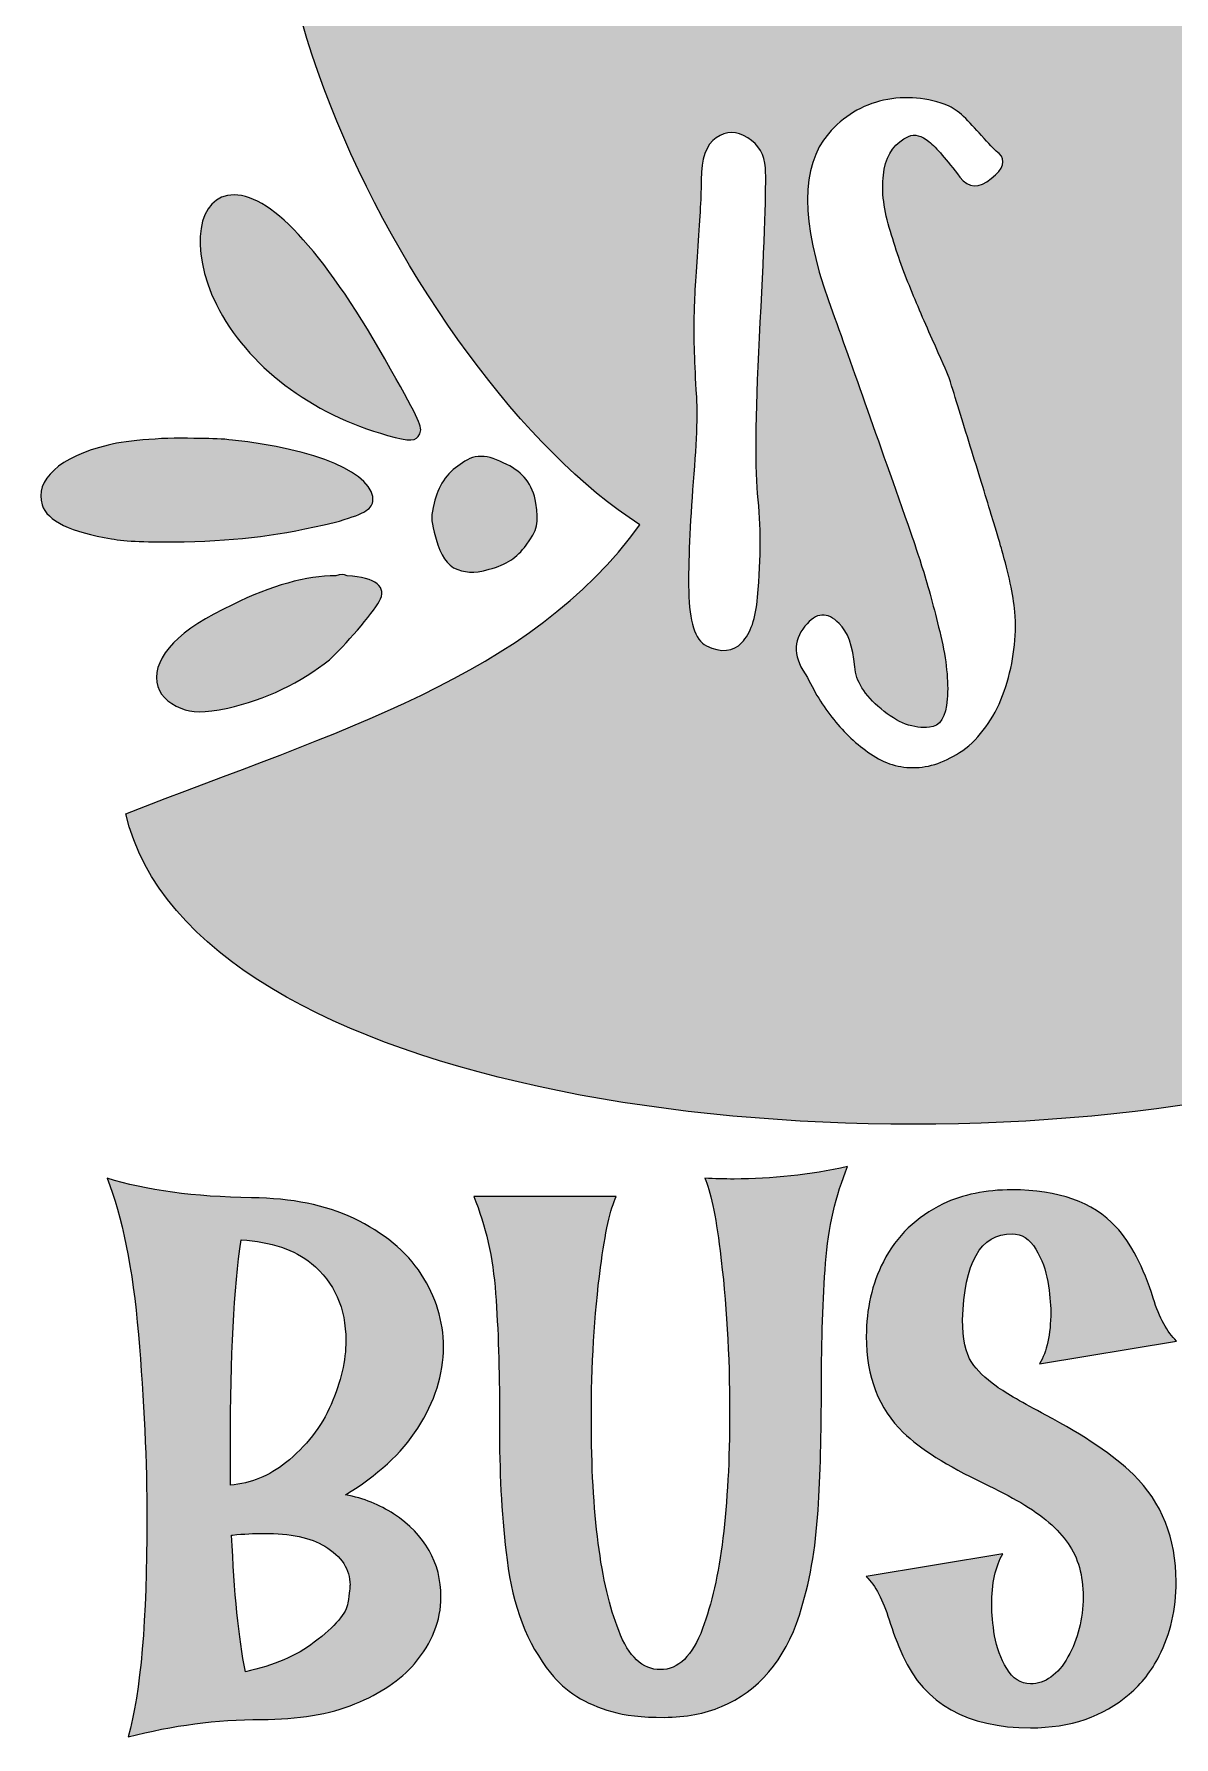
# Model space of a CAD drawing. Header units: inches. Extents: x 139 to 939, y -941 to -135.
# Drawn here: x 139.3 to 464.1, y -938.8 to -453.7 of the extents above; entities that cross this region are included whole.
import ezdxf

# ---------------------------------------------------------------- set-up
doc = ezdxf.new("R2010")
doc.units = ezdxf.units.IN
doc.header["$MEASUREMENT"] = 0
doc.layers.add('Layer 1', color=7, linetype='Continuous')

# ---------------------------------------------------------------- blocks, each defined once
blk = doc.blocks.new('block 5')
at = {"layer": 'Layer 1', "true_color": 0x030405}
h = blk.add_hatch(color=178, dxfattribs=at)
h.dxf.hatch_style = 2
edge = h.paths.add_edge_path()
edge.add_spline(control_points=[(166.09, -938.84), (169.64, -926.14), (171.42, -905.47), (171.42, -876.82), (171.42, -860.57), (170.6, -843.01), (168.99, -824.15), (167.37, -805.3), (164.39, -790.46), (160.05, -779.65), (171.18, -783.12), (184.91, -784.98), (201.24, -785.21), (212.68, -785.37), (222.35, -787.31), (230.24, -791.01), (238.92, -795.2), (245.37, -800.52), (249.59, -806.99), (253.81, -813.46), (255.92, -820.37), (255.92, -827.71), (255.92, -835.6), (253.48, -843.33), (248.59, -850.9), (243.93, -858.09), (237.06, -864.4), (227.99, -869.84), (233.2, -870.87), (237.77, -872.68), (241.72, -875.29), (250.72, -881.28), (255.21, -889.18), (255.21, -898.96), (255.21, -905.74), (252.69, -912.1), (247.64, -918.01), (243.61, -922.67), (237.97, -926.48), (230.71, -929.44), (223.45, -932.39), (214.54, -933.87), (203.96, -933.87), (191.34, -933.87), (178.71, -935.53), (166.09, -938.84)], knot_values=[0, 0, 0, 0, 1, 1, 1, 2, 2, 2, 3, 3, 3, 4, 4, 4, 5, 5, 5, 6, 6, 6, 7, 7, 7, 8, 8, 8, 9, 9, 9, 10, 10, 10, 11, 11, 11, 12, 12, 12, 13, 13, 13, 14, 14, 14, 15, 15, 15, 15], degree=3, periodic=1)
edge = h.paths.add_edge_path()
edge.add_spline(control_points=[(195.21, -867.12), (201.04, -866.57), (206.29, -864.44), (210.95, -860.73), (216.79, -856.07), (221.11, -850.53), (223.91, -844.1), (226.71, -837.67), (228.11, -831.61), (228.11, -825.93), (228.11, -816.62), (224.83, -809.28), (218.29, -803.92), (213.55, -800.05), (206.88, -797.8), (198.28, -797.17), (196.23, -810.9), (195.21, -830.35), (195.21, -855.52), (195.21, -855.52), (195.21, -867.12), (195.21, -867.12)], knot_values=[0, 0, 0, 0, 1, 1, 1, 2, 2, 2, 3, 3, 3, 4, 4, 4, 5, 5, 5, 6, 6, 6, 7, 7, 7, 7], degree=3, periodic=1)
edge = h.paths.add_edge_path()
edge.add_spline(control_points=[(199.47, -920.26), (207.59, -918.53), (214.14, -915.73), (219.11, -911.86), (225.11, -907.28), (228.31, -903.55), (228.7, -900.67), (229.09, -897.79), (229.29, -896.08), (229.29, -895.53), (229.29, -891.11), (226.89, -887.44), (222.07, -884.52), (218.13, -882.07), (212.33, -880.85), (204.67, -880.85), (201.99, -880.85), (199.03, -881.01), (195.8, -881.32), (195.8, -881.32), (195.56, -881.32), (195.56, -881.32), (196.27, -897.73), (197.57, -910.72), (199.47, -920.26)], knot_values=[0, 0, 0, 0, 1, 1, 1, 2, 2, 2, 3, 3, 3, 4, 4, 4, 5, 5, 5, 6, 6, 6, 7, 7, 7, 8, 8, 8, 8], degree=3, periodic=1)
h = blk.add_hatch(color=178, dxfattribs=at)
h.dxf.hatch_style = 2
edge = h.paths.add_edge_path()
edge.add_spline(control_points=[(318.77, -933.28), (312.54, -933.28), (307.57, -932.73), (303.86, -931.62), (296.36, -929.5), (290.56, -925.83), (286.46, -920.62), (279.75, -912.26), (275.61, -901.52), (274.03, -888.42), (272.61, -877.06), (271.9, -865.15), (271.9, -852.68), (271.9, -852.68), (271.9, -847), (271.9, -847), (271.9, -834.22), (271.53, -822.72), (270.78, -812.5), (270.03, -802.28), (267.96, -793.07), (264.56, -784.86), (264.56, -784.86), (305.16, -784.86), (305.16, -784.86), (303.5, -788.33), (302, -795.08), (300.66, -805.1), (298.93, -818.67), (298.06, -833.07), (298.06, -848.3), (298.06, -875.29), (300.66, -895.37), (305.87, -908.54), (308.71, -915.96), (312.66, -919.67), (317.71, -919.67), (322.84, -919.67), (326.86, -915.76), (329.78, -907.95), (334.91, -894.15), (337.47, -873.59), (337.47, -846.29), (337.47, -830.03), (336.57, -814.73), (334.75, -800.36), (333.49, -790.03), (332.03, -783.12), (330.37, -779.65), (333.13, -779.81), (335.93, -779.89), (338.78, -779.89), (349.51, -779.89), (360.28, -778.7), (371.09, -776.34), (367.69, -784.46), (365.6, -793.64), (364.81, -803.86), (364.03, -814.07), (363.63, -825.73), (363.63, -838.83), (363.63, -852.56), (363.31, -864.36), (362.68, -874.22), (361.97, -885.27), (360.2, -895.25), (357.36, -904.17), (353.17, -917.03), (345.76, -925.71), (335.11, -930.21), (330.45, -932.18), (325.01, -933.2), (318.77, -933.28)], knot_values=[0, 0, 0, 0, 1, 1, 1, 2, 2, 2, 3, 3, 3, 4, 4, 4, 5, 5, 5, 6, 6, 6, 7, 7, 7, 8, 8, 8, 9, 9, 9, 10, 10, 10, 11, 11, 11, 12, 12, 12, 13, 13, 13, 14, 14, 14, 15, 15, 15, 16, 16, 16, 17, 17, 17, 18, 18, 18, 19, 19, 19, 20, 20, 20, 21, 21, 21, 22, 22, 22, 23, 23, 23, 24, 24, 24, 24], degree=3, periodic=1)
h = blk.add_hatch(color=178, dxfattribs=at)
h.dxf.hatch_style = 2
edge = h.paths.add_edge_path()
edge.add_spline(control_points=[(423.17, -936.24), (405.18, -936.24), (393.06, -929.42), (386.83, -915.76), (385.25, -912.21), (383.95, -908.78), (382.92, -905.47), (381.19, -899.79), (379.02, -895.68), (376.41, -893.16), (376.41, -893.16), (415.35, -886.65), (415.35, -886.65), (413.22, -890.2), (412.16, -895.09), (412.16, -901.32), (412.16, -903.77), (412.44, -906.67), (412.99, -910.02), (413.54, -913.38), (414.68, -916.49), (416.42, -919.37), (418.16, -922.26), (420.4, -923.7), (423.17, -923.7), (427.43, -923.7), (431, -921.15), (433.88, -916.06), (436.76, -910.97), (438.2, -905.27), (438.2, -898.96), (438.2, -892.88), (436.78, -887.79), (433.94, -883.69), (431.1, -879.59), (426.6, -875.72), (420.44, -872.09), (417.44, -870.36), (413.89, -868.5), (409.79, -866.53), (399.38, -861.56), (391.76, -856.74), (386.95, -852.09), (379.92, -845.3), (376.41, -836.19), (376.41, -824.75), (376.41, -816.86), (378.03, -809.75), (381.27, -803.44), (385.05, -796.1), (390.74, -790.62), (398.31, -786.99), (403.91, -784.31), (410.46, -782.96), (417.96, -782.96), (431.14, -782.96), (441, -786.48), (447.55, -793.5), (451.81, -798.16), (455.36, -804.94), (458.2, -813.86), (459.94, -819.46), (462.15, -823.52), (464.83, -826.05), (464.83, -826.05), (425.77, -832.56), (425.77, -832.56), (427.9, -829.09), (428.97, -824.15), (428.97, -817.76), (428.97, -815.32), (428.69, -812.44), (428.14, -809.12), (427.59, -805.81), (426.44, -802.71), (424.71, -799.83), (422.97, -796.95), (420.72, -795.51), (417.96, -795.51), (408.96, -795.51), (404.27, -803.68), (403.87, -820.01), (403.87, -825.38), (404.74, -829.44), (406.48, -832.2), (407.9, -834.33), (410.22, -836.58), (413.46, -838.95), (416.38, -841), (421.08, -843.72), (427.55, -847.12), (438.67, -853.03), (447, -858.68), (452.52, -864.04), (460.65, -872.09), (464.71, -882.27), (464.71, -894.58), (464.71, -902.47), (463.09, -909.53), (459.86, -915.76), (457.73, -920.03), (454.89, -923.66), (451.34, -926.65), (444, -933.04), (434.61, -936.24), (423.17, -936.24)], knot_values=[0, 0, 0, 0, 1, 1, 1, 2, 2, 2, 3, 3, 3, 4, 4, 4, 5, 5, 5, 6, 6, 6, 7, 7, 7, 8, 8, 8, 9, 9, 9, 10, 10, 10, 11, 11, 11, 12, 12, 12, 13, 13, 13, 14, 14, 14, 15, 15, 15, 16, 16, 16, 17, 17, 17, 18, 18, 18, 19, 19, 19, 20, 20, 20, 21, 21, 21, 22, 22, 22, 23, 23, 23, 24, 24, 24, 25, 25, 25, 26, 26, 26, 27, 27, 27, 28, 28, 28, 29, 29, 29, 30, 30, 30, 31, 31, 31, 32, 32, 32, 33, 33, 33, 34, 34, 34, 35, 35, 35, 35], degree=3, periodic=1)
at = {"layer": 'Layer 1', "lineweight": 0}
for points, knots in [([(166.09, -938.84), (169.64, -926.14), (171.42, -905.47), (171.42, -876.82), (171.42, -860.57), (170.6, -843.01), (168.99, -824.15), (167.37, -805.3), (164.39, -790.46), (160.05, -779.65), (171.18, -783.12), (184.91, -784.98), (201.24, -785.21), (212.68, -785.37), (222.35, -787.31), (230.24, -791.01), (238.92, -795.2), (245.37, -800.52), (249.59, -806.99), (253.81, -813.46), (255.92, -820.37), (255.92, -827.71), (255.92, -835.6), (253.48, -843.33), (248.59, -850.9), (243.93, -858.09), (237.06, -864.4), (227.99, -869.84), (233.2, -870.87), (237.77, -872.68), (241.72, -875.29), (250.72, -881.28), (255.21, -889.18), (255.21, -898.96), (255.21, -905.74), (252.69, -912.1), (247.64, -918.01), (243.61, -922.67), (237.97, -926.48), (230.71, -929.44), (223.45, -932.39), (214.54, -933.87), (203.96, -933.87), (191.34, -933.87), (178.71, -935.53), (166.09, -938.84)], [0, 0, 0, 0, 1, 1, 1, 2, 2, 2, 3, 3, 3, 4, 4, 4, 5, 5, 5, 6, 6, 6, 7, 7, 7, 8, 8, 8, 9, 9, 9, 10, 10, 10, 11, 11, 11, 12, 12, 12, 13, 13, 13, 14, 14, 14, 15, 15, 15, 15]), ([(318.77, -933.28), (312.54, -933.28), (307.57, -932.73), (303.86, -931.62), (296.36, -929.5), (290.56, -925.83), (286.46, -920.62), (279.75, -912.26), (275.61, -901.52), (274.03, -888.42), (272.61, -877.06), (271.9, -865.15), (271.9, -852.68), (271.9, -852.68), (271.9, -847), (271.9, -847), (271.9, -834.22), (271.53, -822.72), (270.78, -812.5), (270.03, -802.28), (267.96, -793.07), (264.56, -784.86), (264.56, -784.86), (305.16, -784.86), (305.16, -784.86), (303.5, -788.33), (302, -795.08), (300.66, -805.1), (298.93, -818.67), (298.06, -833.07), (298.06, -848.3), (298.06, -875.29), (300.66, -895.37), (305.87, -908.54), (308.71, -915.96), (312.66, -919.67), (317.71, -919.67), (322.84, -919.67), (326.86, -915.76), (329.78, -907.95), (334.91, -894.15), (337.47, -873.59), (337.47, -846.29), (337.47, -830.03), (336.57, -814.73), (334.75, -800.36), (333.49, -790.03), (332.03, -783.12), (330.37, -779.65), (333.13, -779.81), (335.93, -779.89), (338.78, -779.89), (349.51, -779.89), (360.28, -778.7), (371.09, -776.34), (367.69, -784.46), (365.6, -793.64), (364.81, -803.86), (364.03, -814.07), (363.63, -825.73), (363.63, -838.83), (363.63, -852.56), (363.31, -864.36), (362.68, -874.22), (361.97, -885.27), (360.2, -895.25), (357.36, -904.17), (353.17, -917.03), (345.76, -925.71), (335.11, -930.21), (330.45, -932.18), (325.01, -933.2), (318.77, -933.28)], [0, 0, 0, 0, 1, 1, 1, 2, 2, 2, 3, 3, 3, 4, 4, 4, 5, 5, 5, 6, 6, 6, 7, 7, 7, 8, 8, 8, 9, 9, 9, 10, 10, 10, 11, 11, 11, 12, 12, 12, 13, 13, 13, 14, 14, 14, 15, 15, 15, 16, 16, 16, 17, 17, 17, 18, 18, 18, 19, 19, 19, 20, 20, 20, 21, 21, 21, 22, 22, 22, 23, 23, 23, 24, 24, 24, 24]), ([(423.17, -936.24), (405.18, -936.24), (393.06, -929.42), (386.83, -915.76), (385.25, -912.21), (383.95, -908.78), (382.92, -905.47), (381.19, -899.79), (379.02, -895.68), (376.41, -893.16), (376.41, -893.16), (415.35, -886.65), (415.35, -886.65), (413.22, -890.2), (412.16, -895.09), (412.16, -901.32), (412.16, -903.77), (412.44, -906.67), (412.99, -910.02), (413.54, -913.38), (414.68, -916.49), (416.42, -919.37), (418.16, -922.26), (420.4, -923.7), (423.17, -923.7), (427.43, -923.7), (431, -921.15), (433.88, -916.06), (436.76, -910.97), (438.2, -905.27), (438.2, -898.96), (438.2, -892.88), (436.78, -887.79), (433.94, -883.69), (431.1, -879.59), (426.6, -875.72), (420.44, -872.09), (417.44, -870.36), (413.89, -868.5), (409.79, -866.53), (399.38, -861.56), (391.76, -856.74), (386.95, -852.09), (379.92, -845.3), (376.41, -836.19), (376.41, -824.75), (376.41, -816.86), (378.03, -809.75), (381.27, -803.44), (385.05, -796.1), (390.74, -790.62), (398.31, -786.99), (403.91, -784.31), (410.46, -782.96), (417.96, -782.96), (431.14, -782.96), (441, -786.48), (447.55, -793.5), (451.81, -798.16), (455.36, -804.94), (458.2, -813.86), (459.94, -819.46), (462.15, -823.52), (464.83, -826.05), (464.83, -826.05), (425.77, -832.56), (425.77, -832.56), (427.9, -829.09), (428.97, -824.15), (428.97, -817.76), (428.97, -815.32), (428.69, -812.44), (428.14, -809.12), (427.59, -805.81), (426.44, -802.71), (424.71, -799.83), (422.97, -796.95), (420.72, -795.51), (417.96, -795.51), (408.96, -795.51), (404.27, -803.68), (403.87, -820.01), (403.87, -825.38), (404.74, -829.44), (406.48, -832.2), (407.9, -834.33), (410.22, -836.58), (413.46, -838.95), (416.38, -841), (421.08, -843.72), (427.55, -847.12), (438.67, -853.03), (447, -858.68), (452.52, -864.04), (460.65, -872.09), (464.71, -882.27), (464.71, -894.58), (464.71, -902.47), (463.09, -909.53), (459.86, -915.76), (457.73, -920.03), (454.89, -923.66), (451.34, -926.65), (444, -933.04), (434.61, -936.24), (423.17, -936.24)], [0, 0, 0, 0, 1, 1, 1, 2, 2, 2, 3, 3, 3, 4, 4, 4, 5, 5, 5, 6, 6, 6, 7, 7, 7, 8, 8, 8, 9, 9, 9, 10, 10, 10, 11, 11, 11, 12, 12, 12, 13, 13, 13, 14, 14, 14, 15, 15, 15, 16, 16, 16, 17, 17, 17, 18, 18, 18, 19, 19, 19, 20, 20, 20, 21, 21, 21, 22, 22, 22, 23, 23, 23, 24, 24, 24, 25, 25, 25, 26, 26, 26, 27, 27, 27, 28, 28, 28, 29, 29, 29, 30, 30, 30, 31, 31, 31, 32, 32, 32, 33, 33, 33, 34, 34, 34, 35, 35, 35, 35]), ([(195.21, -867.12), (201.04, -866.57), (206.29, -864.44), (210.95, -860.73), (216.79, -856.07), (221.11, -850.53), (223.91, -844.1), (226.71, -837.67), (228.11, -831.61), (228.11, -825.93), (228.11, -816.62), (224.83, -809.28), (218.29, -803.92), (213.55, -800.05), (206.88, -797.8), (198.28, -797.17), (196.23, -810.9), (195.21, -830.35), (195.21, -855.52), (195.21, -855.52), (195.21, -867.12), (195.21, -867.12)], [0, 0, 0, 0, 1, 1, 1, 2, 2, 2, 3, 3, 3, 4, 4, 4, 5, 5, 5, 6, 6, 6, 7, 7, 7, 7]), ([(199.47, -920.26), (207.59, -918.53), (214.14, -915.73), (219.11, -911.86), (225.11, -907.28), (228.31, -903.55), (228.7, -900.67), (229.09, -897.79), (229.29, -896.08), (229.29, -895.53), (229.29, -891.11), (226.89, -887.44), (222.07, -884.52), (218.13, -882.07), (212.33, -880.85), (204.67, -880.85), (201.99, -880.85), (199.03, -881.01), (195.8, -881.32), (195.8, -881.32), (195.56, -881.32), (195.56, -881.32), (196.27, -897.73), (197.57, -910.72), (199.47, -920.26)], [0, 0, 0, 0, 1, 1, 1, 2, 2, 2, 3, 3, 3, 4, 4, 4, 5, 5, 5, 6, 6, 6, 7, 7, 7, 8, 8, 8, 8])]:
    blk.add_open_spline(points, degree=3, knots=knots, dxfattribs=at)
blk = doc.blocks.new('block 6')
at = {"layer": 'Layer 1', "lineweight": 0}
for points, knots in [([(240.87, -549.16), (249.15, -563.87), (250.07, -565.71), (249.15, -567.54), (248.22, -569.84), (246.39, -569.84), (239.95, -568.01), (218.34, -562.03), (199.95, -548.24), (191.21, -530.76), (183.39, -514.67), (185.7, -499.5), (196.28, -499.5), (207.31, -499.5), (222.93, -516.97), (240.87, -549.16)], [0, 0, 0, 0, 1, 1, 1, 2, 2, 2, 3, 3, 3, 4, 4, 4, 5, 5, 5, 5]), ([(195.81, -569.39), (219.27, -571.69), (236.74, -579.04), (235.81, -586.86), (235.36, -589.16), (233.05, -590.54), (224.78, -592.84), (209.14, -596.51), (198.57, -597.89), (182.01, -598.36), (171.44, -598.36), (165.46, -598.36), (161.32, -597.44), (149.83, -595.59), (142.94, -592.38), (141.56, -587.78), (139.25, -580.88), (146.61, -573.99), (160.41, -570.77), (165.92, -569.39), (176.96, -568.47), (186.61, -568.93), (189.84, -568.93), (193.06, -568.93), (195.81, -569.39)], [0, 0, 0, 0, 1, 1, 1, 2, 2, 2, 3, 3, 3, 4, 4, 4, 5, 5, 5, 6, 6, 6, 7, 7, 7, 8, 8, 8, 8]), ([(228.47, -608.01), (236.74, -608.47), (239.95, -611.23), (237.64, -615.37), (235.81, -618.58), (227.54, -628.24), (223.4, -631.92), (215.58, -638.35), (205.01, -643.41), (194.43, -645.71), (187.54, -647.09), (184.32, -647.09), (181.1, -645.71), (177.42, -644.33), (174.66, -641.58), (174.21, -638.35), (173.28, -631), (180.64, -623.18), (195.81, -616.28), (206.84, -610.77), (216.96, -608.01), (225.23, -608.01), (226.61, -607.55), (227.54, -607.55), (228.47, -608.01)], [0, 0, 0, 0, 1, 1, 1, 2, 2, 2, 3, 3, 3, 4, 4, 4, 5, 5, 5, 6, 6, 6, 7, 7, 7, 8, 8, 8, 8])]:
    blk.add_open_spline(points, degree=3, knots=knots, dxfattribs=at)
blk = doc.blocks.new('block 2')
at = {"layer": 'Layer 1', "true_color": 0xbe1e2f}
h = blk.add_hatch(color=242, dxfattribs=at)
h.dxf.hatch_style = 2
edge = h.paths.add_edge_path()
edge.add_spline(control_points=[(745.43, -514.32), (745.43, -514.32), (746.53, -504.64), (746.53, -504.64), (758.72, -454.88), (823.62, -439.4), (875.09, -436.55), (855.34, -361.38), (770.56, -340.85), (684.7, -339.79), (612.79, -340.32), (557.36, -349.25), (464.98, -376.85), (389.56, -398.74), (282.13, -424.62), (233.25, -347.22), (167.67, -397.45), (246.89, -552.31), (311.88, -593.45), (280.85, -636.72), (225.74, -652.23), (165.38, -675.83), (184.52, -756.38), (368.04, -779.43), (488.36, -755.03), (598.29, -735.96), (713.97, -714.29), (824.71, -745.38), (824.71, -745.38), (828.3, -742.53), (828.3, -742.53), (868.96, -672.04), (813.84, -563.46), (745.43, -514.32)], knot_values=[0, 0, 0, 0, 1, 1, 1, 2, 2, 2, 3, 3, 3, 4, 4, 4, 5, 5, 5, 6, 6, 6, 7, 7, 7, 8, 8, 8, 9, 9, 9, 10, 10, 10, 11, 11, 11, 11], degree=3, periodic=1)
edge = h.paths.add_edge_path()
edge.add_spline(control_points=[(346.19, -535.76), (344.94, -559.58), (344.69, -575.86), (345.44, -584.58), (345.94, -589.33), (346.19, -593.94), (346.19, -598.43), (346.19, -602.92), (345.94, -608.16), (345.44, -614.14), (344.94, -620.13), (343.44, -624.43), (340.95, -627.05), (338.45, -629.67), (335.09, -629.99), (330.85, -627.99), (327.6, -626.25), (325.92, -621.07), (325.8, -612.46), (325.67, -603.85), (326.11, -593.44), (327.11, -581.22), (328.1, -569), (328.35, -560.26), (327.86, -555.03), (327.35, -546.05), (327.17, -539.07), (327.29, -534.07), (327.42, -529.09), (327.79, -522.42), (328.42, -514.06), (329.04, -505.7), (329.35, -499.41), (329.35, -495.16), (329.35, -489.17), (330.78, -485.19), (333.66, -483.19), (336.52, -481.2), (339.51, -481.2), (342.63, -483.19), (345.75, -485.19), (347.43, -488.05), (347.69, -491.79), (347.93, -497.28), (347.43, -511.94), (346.19, -535.76)], knot_values=[0, 0, 0, 0, 1, 1, 1, 2, 2, 2, 3, 3, 3, 4, 4, 4, 5, 5, 5, 6, 6, 6, 7, 7, 7, 8, 8, 8, 9, 9, 9, 10, 10, 10, 11, 11, 11, 12, 12, 12, 13, 13, 13, 14, 14, 14, 15, 15, 15, 15], degree=3, periodic=1)
edge = h.paths.add_edge_path()
edge.add_spline(control_points=[(416.15, -639.59), (413.91, -646.57), (410.41, -652.18), (405.68, -656.42), (400.94, -660.17), (396.2, -662.22), (391.46, -662.6), (386.72, -662.97), (382.35, -661.85), (378.36, -659.23), (374.37, -656.61), (370.82, -653.43), (367.7, -649.69), (364.58, -645.95), (361.9, -641.7), (359.66, -636.97), (355.66, -631.48), (355.41, -626.62), (358.91, -622.38), (362.15, -618.39), (365.39, -618.14), (368.64, -621.63), (371.13, -623.87), (372.62, -627.99), (373.13, -633.97), (373.37, -637.97), (375.87, -641.95), (380.61, -645.95), (385.34, -649.93), (389.96, -651.68), (394.45, -651.19), (397.45, -650.93), (399.13, -648.25), (399.5, -643.14), (399.88, -638.03), (399.25, -632.05), (397.63, -625.18), (396.01, -618.32), (394.39, -612.27), (392.77, -607.03), (391.14, -601.8), (389.96, -598.18), (389.21, -596.18), (379.49, -568.5), (371.63, -546.3), (365.64, -529.58), (357.66, -507.13), (357.66, -491.3), (365.64, -482.07), (369.88, -477.08), (375.12, -473.9), (381.36, -472.53), (387.59, -471.16), (393.83, -471.72), (400.07, -474.21), (401.56, -474.96), (403.12, -476.14), (404.74, -477.76), (406.36, -479.39), (408.11, -481.26), (409.98, -483.38), (411.85, -485.5), (413.28, -486.93), (414.28, -487.68), (416.28, -489.68), (415.53, -492.05), (412.04, -494.79), (408.54, -497.78), (405.55, -497.66), (403.06, -494.41), (399.32, -489.43), (396.38, -486.06), (394.27, -484.31), (392.14, -482.57), (390.21, -482.07), (388.47, -482.81), (384.72, -484.56), (382.41, -487.68), (381.54, -492.17), (380.67, -496.66), (381.04, -501.84), (382.67, -507.7), (384.29, -513.56), (386.16, -519.11), (388.28, -524.35), (390.4, -529.58), (392.7, -535.01), (395.2, -540.62), (397.69, -546.23), (399.32, -549.92), (400.07, -551.66), (401.81, -557.4), (403.81, -563.88), (406.05, -571.12), (408.3, -578.35), (410.29, -584.84), (412.04, -590.57), (413.78, -596.31), (414.78, -599.68), (415.03, -600.67), (417.02, -607.41), (418.27, -613.27), (418.77, -618.26), (419.27, -625.5), (418.4, -632.61), (416.15, -639.59)], knot_values=[0, 0, 0, 0, 1, 1, 1, 2, 2, 2, 3, 3, 3, 4, 4, 4, 5, 5, 5, 6, 6, 6, 7, 7, 7, 8, 8, 8, 9, 9, 9, 10, 10, 10, 11, 11, 11, 12, 12, 12, 13, 13, 13, 14, 14, 14, 15, 15, 15, 16, 16, 16, 17, 17, 17, 18, 18, 18, 19, 19, 19, 20, 20, 20, 21, 21, 21, 22, 22, 22, 23, 23, 23, 24, 24, 24, 25, 25, 25, 26, 26, 26, 27, 27, 27, 28, 28, 28, 29, 29, 29, 30, 30, 30, 31, 31, 31, 32, 32, 32, 33, 33, 33, 34, 34, 34, 35, 35, 35, 35], degree=3, periodic=1)
edge = h.paths.add_edge_path()
edge.add_spline(control_points=[(618.94, -637.34), (617.69, -645.57), (614.82, -649.31), (610.33, -648.57), (607.09, -648.06), (605.09, -646.07), (604.35, -642.58), (604.1, -642.08), (603.97, -641.58), (603.97, -641.08), (603.97, -638.84), (604.03, -633.35), (604.16, -624.62), (604.28, -615.89), (604.35, -609.91), (604.35, -606.66), (604.35, -606.66), (604.35, -590.01), (604.35, -590.01), (604.35, -582.15), (604.22, -576.23), (603.97, -572.24), (603.72, -568.25), (603.41, -562.95), (603.04, -556.34), (602.66, -549.73), (602.16, -544.3), (601.54, -540.06), (600.91, -535.82), (600.17, -531.27), (599.3, -526.4), (598.42, -521.54), (597.36, -517.11), (596.11, -513.12), (592.62, -501.15), (589.13, -492.67), (585.64, -487.68), (582.14, -482.69), (578.77, -480.7), (575.54, -481.69), (570.79, -482.94), (566.93, -489.36), (563.94, -500.96), (560.94, -512.56), (559.82, -523.97), (560.57, -535.2), (561.07, -548.17), (560.57, -580.1), (559.07, -630.98), (558.82, -638.46), (555.71, -644.95), (549.72, -650.44), (544.23, -655.68), (540.49, -655.42), (538.49, -649.69), (537.75, -647.19), (537.49, -643.7), (537.75, -639.21), (537.49, -635.23), (537.06, -628.12), (536.44, -617.89), (535.81, -607.66), (535.37, -598.87), (535.13, -591.51), (534.88, -584.15), (534.88, -575.36), (535.13, -565.13), (534.88, -562.39), (534.88, -559.27), (535.13, -555.78), (523.15, -514.87), (512.68, -495.29), (503.7, -497.03), (497.71, -498.28), (494.09, -507.13), (492.85, -523.6), (492.6, -527.59), (492.6, -531.45), (492.85, -535.2), (495.84, -592.32), (497.21, -624.25), (496.96, -630.98), (496.71, -638.46), (493.59, -644.95), (487.61, -650.44), (482.12, -655.68), (478.38, -655.42), (476.38, -649.69), (475.64, -647.19), (475.38, -643.7), (475.64, -639.21), (475.38, -634.48), (475.01, -628.43), (474.51, -621.07), (474.01, -613.71), (473.7, -607.78), (473.58, -603.29), (473.45, -598.8), (473.26, -592.82), (473.02, -585.33), (472.77, -577.85), (472.77, -569.87), (473.02, -561.39), (473.02, -556.4), (472.83, -547.42), (472.46, -534.45), (472.08, -521.48), (472.14, -511.5), (472.64, -504.51), (473.14, -497.53), (474.64, -491.79), (477.13, -487.3), (477.88, -485.81), (479.06, -484.37), (480.69, -483), (482.31, -481.63), (484.11, -480.51), (486.11, -479.63), (488.11, -478.76), (490.23, -478.14), (492.47, -477.76), (494.72, -477.39), (497.21, -477.52), (499.96, -478.14), (502.7, -478.76), (505.44, -479.7), (508.19, -480.94), (510.93, -482.19), (513.67, -484.07), (516.42, -486.56), (519.16, -489.05), (521.9, -491.98), (524.65, -495.35), (527.39, -498.72), (530.01, -502.9), (532.51, -507.88), (535, -512.88), (537.37, -518.49), (539.62, -524.72), (541.86, -514.75), (544.6, -505.82), (547.85, -497.97), (551.09, -490.11), (555.14, -483.5), (560.01, -478.14), (564.87, -472.78), (569.92, -470.22), (575.16, -470.47), (594.62, -471.96), (606.84, -483.32), (611.83, -504.51), (612.82, -509.01), (613.76, -514.19), (614.63, -520.04), (615.51, -525.91), (616.19, -531.52), (616.69, -536.88), (617.19, -542.25), (617.56, -548.23), (617.81, -554.84), (618.06, -561.45), (618.25, -567.19), (618.38, -572.05), (618.5, -576.92), (618.56, -582.47), (618.56, -588.7), (618.56, -588.7), (618.56, -602.92), (618.56, -602.92), (618.56, -606.16), (618.5, -610.28), (618.38, -615.27), (618.25, -620.26), (618.19, -623), (618.19, -623.5), (618.19, -625.25), (618.38, -627.68), (618.75, -630.79), (619.12, -633.92), (619.18, -636.1), (618.94, -637.34)], knot_values=[0, 0, 0, 0, 1, 1, 1, 2, 2, 2, 3, 3, 3, 4, 4, 4, 5, 5, 5, 6, 6, 6, 7, 7, 7, 8, 8, 8, 9, 9, 9, 10, 10, 10, 11, 11, 11, 12, 12, 12, 13, 13, 13, 14, 14, 14, 15, 15, 15, 16, 16, 16, 17, 17, 17, 18, 18, 18, 19, 19, 19, 20, 20, 20, 21, 21, 21, 22, 22, 22, 23, 23, 23, 24, 24, 24, 25, 25, 25, 26, 26, 26, 27, 27, 27, 28, 28, 28, 29, 29, 29, 30, 30, 30, 31, 31, 31, 32, 32, 32, 33, 33, 33, 34, 34, 34, 35, 35, 35, 36, 36, 36, 37, 37, 37, 38, 38, 38, 39, 39, 39, 40, 40, 40, 41, 41, 41, 42, 42, 42, 43, 43, 43, 44, 44, 44, 45, 45, 45, 46, 46, 46, 47, 47, 47, 48, 48, 48, 49, 49, 49, 50, 50, 50, 51, 51, 51, 52, 52, 52, 53, 53, 53, 54, 54, 54, 55, 55, 55, 56, 56, 56, 57, 57, 57, 58, 58, 58, 59, 59, 59, 60, 60, 60, 60], degree=3, periodic=1)
edge = h.paths.add_edge_path()
edge.add_spline(control_points=[(722.2, -554.84), (720.71, -573.17), (719.08, -586.08), (717.34, -593.56), (715.59, -601.05), (714.03, -607.16), (712.66, -611.9), (711.29, -616.64), (709.17, -622.19), (706.3, -628.55), (703.43, -634.91), (700.25, -640.02), (696.76, -643.89), (693.26, -647.75), (688.72, -651.19), (683.1, -654.18), (677.49, -657.17), (671.19, -658.79), (664.21, -659.04), (652.24, -659.54), (643.63, -652.93), (638.39, -639.21), (636.39, -633.73), (637.77, -629.99), (642.51, -627.99), (646.75, -625.99), (649.37, -626.49), (650.37, -629.48), (651.36, -632.98), (653.11, -636.47), (655.6, -639.96), (658.09, -643.45), (660.71, -645.95), (663.46, -647.44), (667.7, -649.44), (671.88, -648.25), (675.99, -643.89), (680.11, -639.52), (683.54, -633.17), (686.28, -624.81), (689.03, -616.45), (691.15, -609.6), (692.64, -604.23), (694.14, -598.87), (695.26, -594.19), (696.01, -590.2), (700, -568.5), (702.37, -541.43), (703.12, -509.01), (703.12, -509.01), (702, -507.88), (702, -507.88), (701, -507.88), (699.75, -509.63), (698.26, -513.12), (698.26, -513.12), (697.88, -513.87), (697.88, -513.87), (696.63, -517.37), (694.83, -521.42), (692.46, -526.03), (690.08, -530.65), (686.85, -536.01), (682.73, -542.12), (678.61, -548.23), (674.25, -553.41), (669.63, -557.65), (665.02, -561.89), (659.9, -565.19), (654.29, -567.56), (648.68, -569.93), (643.13, -569.75), (637.64, -567), (634.65, -565.75), (632.41, -562.32), (630.91, -556.71), (629.41, -551.1), (628.54, -544.92), (628.29, -538.19), (628.04, -531.45), (628.16, -523.85), (628.66, -515.37), (629.16, -506.89), (629.6, -500.15), (629.97, -495.16), (630.35, -490.17), (630.91, -485.56), (631.66, -481.32), (632.65, -475.58), (635.77, -473.21), (641.01, -474.21), (646, -475.21), (649.11, -478.58), (650.37, -484.31), (650.37, -484.31), (650.37, -492.17), (650.37, -492.17), (649.37, -497.16), (648.49, -502.96), (647.75, -509.57), (647, -516.18), (646.5, -522.98), (646.25, -529.96), (646, -536.94), (646.5, -542.74), (647.75, -547.36), (648.99, -551.97), (650.99, -554.16), (653.73, -553.9), (661.46, -553.16), (670.01, -542.18), (679.36, -520.98), (688.72, -499.78), (693.64, -483.44), (694.14, -471.96), (694.14, -469.22), (695.08, -467.35), (696.95, -466.35), (698.82, -465.36), (701.06, -465.11), (703.68, -465.6), (706.3, -466.11), (708.92, -466.91), (711.54, -468.04), (714.16, -469.16), (716.46, -470.47), (718.46, -471.96), (721.7, -474.21), (723.51, -484), (723.89, -501.34), (724.26, -518.67), (723.7, -536.51), (722.2, -554.84)], knot_values=[0, 0, 0, 0, 1, 1, 1, 2, 2, 2, 3, 3, 3, 4, 4, 4, 5, 5, 5, 6, 6, 6, 7, 7, 7, 8, 8, 8, 9, 9, 9, 10, 10, 10, 11, 11, 11, 12, 12, 12, 13, 13, 13, 14, 14, 14, 15, 15, 15, 16, 16, 16, 17, 17, 17, 18, 18, 18, 19, 19, 19, 20, 20, 20, 21, 21, 21, 22, 22, 22, 23, 23, 23, 24, 24, 24, 25, 25, 25, 26, 26, 26, 27, 27, 27, 28, 28, 28, 29, 29, 29, 30, 30, 30, 31, 31, 31, 32, 32, 32, 33, 33, 33, 34, 34, 34, 35, 35, 35, 36, 36, 36, 37, 37, 37, 38, 38, 38, 39, 39, 39, 40, 40, 40, 41, 41, 41, 42, 42, 42, 43, 43, 43, 44, 44, 44, 44], degree=3, periodic=1)
at = {"layer": 'Layer 1', "true_color": 0x030405}
h = blk.add_hatch(color=178, dxfattribs=at)
h.dxf.hatch_style = 2
edge = h.paths.add_edge_path()
edge.add_spline(control_points=[(195.81, -569.39), (219.27, -571.69), (236.74, -579.04), (235.81, -586.86), (235.36, -589.16), (233.05, -590.54), (224.78, -592.84), (209.14, -596.51), (198.57, -597.89), (182.01, -598.36), (171.44, -598.36), (165.46, -598.36), (161.32, -597.44), (149.83, -595.59), (142.94, -592.38), (141.56, -587.78), (139.25, -580.88), (146.61, -573.99), (160.41, -570.77), (165.92, -569.39), (176.96, -568.47), (186.61, -568.93), (189.84, -568.93), (193.06, -568.93), (195.81, -569.39)], knot_values=[0, 0, 0, 0, 1, 1, 1, 2, 2, 2, 3, 3, 3, 4, 4, 4, 5, 5, 5, 6, 6, 6, 7, 7, 7, 8, 8, 8, 8], degree=3, periodic=1)
edge = h.paths.add_edge_path()
edge.add_spline(control_points=[(228.47, -608.01), (236.74, -608.47), (239.95, -611.23), (237.64, -615.37), (235.81, -618.58), (227.54, -628.24), (223.4, -631.92), (215.58, -638.35), (205.01, -643.41), (194.43, -645.71), (187.54, -647.09), (184.32, -647.09), (181.1, -645.71), (177.42, -644.33), (174.66, -641.58), (174.21, -638.35), (173.28, -631), (180.64, -623.18), (195.81, -616.28), (206.84, -610.77), (216.96, -608.01), (225.23, -608.01), (226.61, -607.55), (227.54, -607.55), (228.47, -608.01)], knot_values=[0, 0, 0, 0, 1, 1, 1, 2, 2, 2, 3, 3, 3, 4, 4, 4, 5, 5, 5, 6, 6, 6, 7, 7, 7, 8, 8, 8, 8], degree=3, periodic=1)
edge = h.paths.add_edge_path()
edge.add_spline(control_points=[(240.87, -549.16), (249.15, -563.87), (250.07, -565.71), (249.15, -567.54), (248.22, -569.84), (246.39, -569.84), (239.95, -568.01), (218.34, -562.03), (199.95, -548.24), (191.21, -530.76), (183.39, -514.67), (185.7, -499.5), (196.28, -499.5), (207.31, -499.5), (222.93, -516.97), (240.87, -549.16)], knot_values=[0, 0, 0, 0, 1, 1, 1, 2, 2, 2, 3, 3, 3, 4, 4, 4, 5, 5, 5, 5], degree=3, periodic=1)
edge = h.paths.add_edge_path()
edge.add_spline(control_points=[(273.99, -576.29), (278.57, -578.59), (281.33, -581.8), (282.26, -587.32), (283.16, -592.84), (282.71, -595.14), (279.5, -599.27), (276.74, -602.95), (273.99, -604.79), (268.92, -606.17), (264.31, -607.55), (262.03, -607.09), (258.8, -605.71), (256.04, -603.87), (254.66, -601.11), (253.28, -595.59), (252.35, -591.91), (252.35, -591), (253.28, -587.32), (254.21, -582.72), (256.97, -578.59), (260.65, -576.29), (262.48, -574.9), (264.31, -573.99), (266.62, -573.99), (268.92, -573.99), (271.23, -574.9), (273.99, -576.29)], knot_values=[0, 0, 0, 0, 1, 1, 1, 2, 2, 2, 3, 3, 3, 4, 4, 4, 5, 5, 5, 6, 6, 6, 7, 7, 7, 8, 8, 8, 9, 9, 9, 9], degree=3, periodic=1)
at = {"layer": 'Layer 1', "lineweight": 0}
for points, knots in [([(745.43, -514.32), (745.43, -514.32), (746.53, -504.64), (746.53, -504.64), (758.72, -454.88), (823.62, -439.4), (875.09, -436.55), (855.34, -361.38), (770.56, -340.85), (684.7, -339.79), (612.79, -340.32), (557.36, -349.25), (464.98, -376.85), (389.56, -398.74), (282.13, -424.62), (233.25, -347.22), (167.67, -397.45), (246.89, -552.31), (311.88, -593.45), (280.85, -636.72), (225.74, -652.23), (165.38, -675.83), (184.52, -756.38), (368.04, -779.43), (488.36, -755.03), (598.29, -735.96), (713.97, -714.29), (824.71, -745.38), (824.71, -745.38), (828.3, -742.53), (828.3, -742.53), (868.96, -672.04), (813.84, -563.46), (745.43, -514.32)], [0, 0, 0, 0, 1, 1, 1, 2, 2, 2, 3, 3, 3, 4, 4, 4, 5, 5, 5, 6, 6, 6, 7, 7, 7, 8, 8, 8, 9, 9, 9, 10, 10, 10, 11, 11, 11, 11]), ([(416.15, -639.59), (413.91, -646.57), (410.41, -652.18), (405.68, -656.42), (400.94, -660.17), (396.2, -662.22), (391.46, -662.6), (386.72, -662.97), (382.35, -661.85), (378.36, -659.23), (374.37, -656.61), (370.82, -653.43), (367.7, -649.69), (364.58, -645.95), (361.9, -641.7), (359.66, -636.97), (355.66, -631.48), (355.41, -626.62), (358.91, -622.38), (362.15, -618.39), (365.39, -618.14), (368.64, -621.63), (371.13, -623.87), (372.62, -627.99), (373.13, -633.97), (373.37, -637.97), (375.87, -641.95), (380.61, -645.95), (385.34, -649.93), (389.96, -651.68), (394.45, -651.19), (397.45, -650.93), (399.13, -648.25), (399.5, -643.14), (399.88, -638.03), (399.25, -632.05), (397.63, -625.18), (396.01, -618.32), (394.39, -612.27), (392.77, -607.03), (391.14, -601.8), (389.96, -598.18), (389.21, -596.18), (379.49, -568.5), (371.63, -546.3), (365.64, -529.58), (357.66, -507.13), (357.66, -491.3), (365.64, -482.07), (369.88, -477.08), (375.12, -473.9), (381.36, -472.53), (387.59, -471.16), (393.83, -471.72), (400.07, -474.21), (401.56, -474.96), (403.12, -476.14), (404.74, -477.76), (406.36, -479.39), (408.11, -481.26), (409.98, -483.38), (411.85, -485.5), (413.28, -486.93), (414.28, -487.68), (416.28, -489.68), (415.53, -492.05), (412.04, -494.79), (408.54, -497.78), (405.55, -497.66), (403.06, -494.41), (399.32, -489.43), (396.38, -486.06), (394.27, -484.31), (392.14, -482.57), (390.21, -482.07), (388.47, -482.81), (384.72, -484.56), (382.41, -487.68), (381.54, -492.17), (380.67, -496.66), (381.04, -501.84), (382.67, -507.7), (384.29, -513.56), (386.16, -519.11), (388.28, -524.35), (390.4, -529.58), (392.7, -535.01), (395.2, -540.62), (397.69, -546.23), (399.32, -549.92), (400.07, -551.66), (401.81, -557.4), (403.81, -563.88), (406.05, -571.12), (408.3, -578.35), (410.29, -584.84), (412.04, -590.57), (413.78, -596.31), (414.78, -599.68), (415.03, -600.67), (417.02, -607.41), (418.27, -613.27), (418.77, -618.26), (419.27, -625.5), (418.4, -632.61), (416.15, -639.59)], [0, 0, 0, 0, 1, 1, 1, 2, 2, 2, 3, 3, 3, 4, 4, 4, 5, 5, 5, 6, 6, 6, 7, 7, 7, 8, 8, 8, 9, 9, 9, 10, 10, 10, 11, 11, 11, 12, 12, 12, 13, 13, 13, 14, 14, 14, 15, 15, 15, 16, 16, 16, 17, 17, 17, 18, 18, 18, 19, 19, 19, 20, 20, 20, 21, 21, 21, 22, 22, 22, 23, 23, 23, 24, 24, 24, 25, 25, 25, 26, 26, 26, 27, 27, 27, 28, 28, 28, 29, 29, 29, 30, 30, 30, 31, 31, 31, 32, 32, 32, 33, 33, 33, 34, 34, 34, 35, 35, 35, 35]), ([(346.19, -535.76), (344.94, -559.58), (344.69, -575.86), (345.44, -584.58), (345.94, -589.33), (346.19, -593.94), (346.19, -598.43), (346.19, -602.92), (345.94, -608.16), (345.44, -614.14), (344.94, -620.13), (343.44, -624.43), (340.95, -627.05), (338.45, -629.67), (335.09, -629.99), (330.85, -627.99), (327.6, -626.25), (325.92, -621.07), (325.8, -612.46), (325.67, -603.85), (326.11, -593.44), (327.11, -581.22), (328.1, -569), (328.35, -560.26), (327.86, -555.03), (327.35, -546.05), (327.17, -539.07), (327.29, -534.07), (327.42, -529.09), (327.79, -522.42), (328.42, -514.06), (329.04, -505.7), (329.35, -499.41), (329.35, -495.16), (329.35, -489.17), (330.78, -485.19), (333.66, -483.19), (336.52, -481.2), (339.51, -481.2), (342.63, -483.19), (345.75, -485.19), (347.43, -488.05), (347.69, -491.79), (347.93, -497.28), (347.43, -511.94), (346.19, -535.76)], [0, 0, 0, 0, 1, 1, 1, 2, 2, 2, 3, 3, 3, 4, 4, 4, 5, 5, 5, 6, 6, 6, 7, 7, 7, 8, 8, 8, 9, 9, 9, 10, 10, 10, 11, 11, 11, 12, 12, 12, 13, 13, 13, 14, 14, 14, 15, 15, 15, 15]), ([(273.99, -576.29), (278.57, -578.59), (281.33, -581.8), (282.26, -587.32), (283.16, -592.84), (282.71, -595.14), (279.5, -599.27), (276.74, -602.95), (273.99, -604.79), (268.92, -606.17), (264.31, -607.55), (262.03, -607.09), (258.8, -605.71), (256.04, -603.87), (254.66, -601.11), (253.28, -595.59), (252.35, -591.91), (252.35, -591), (253.28, -587.32), (254.21, -582.72), (256.97, -578.59), (260.65, -576.29), (262.48, -574.9), (264.31, -573.99), (266.62, -573.99), (268.92, -573.99), (271.23, -574.9), (273.99, -576.29)], [0, 0, 0, 0, 1, 1, 1, 2, 2, 2, 3, 3, 3, 4, 4, 4, 5, 5, 5, 6, 6, 6, 7, 7, 7, 8, 8, 8, 9, 9, 9, 9])]:
    blk.add_open_spline(points, degree=3, knots=knots, dxfattribs=at)
at = {"layer": 'Layer 1'}
for name in ['block 6', 'block 5']:
    blk.add_blockref(name, (0, 0), dxfattribs=at)

msp = doc.modelspace()

# ---------------------------------------------------------------- block references
at = {"layer": 'Layer 1'}
msp.add_blockref('block 2', (0, 0), dxfattribs=at)

doc.saveas('drawing.dxf')
